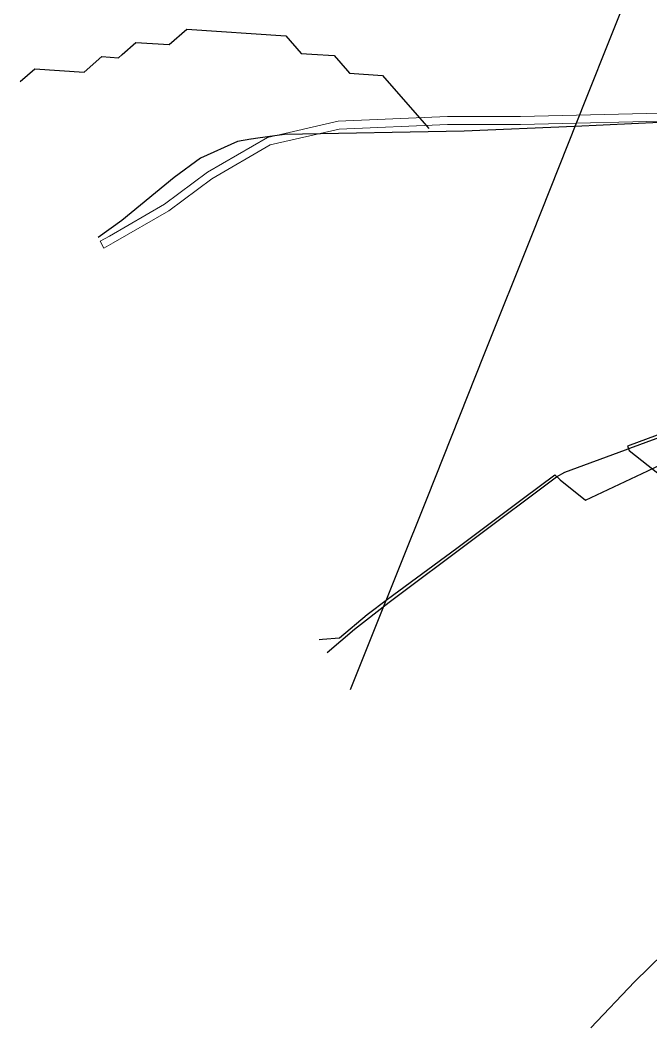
# Model space of a CAD drawing. Header units: metres. Extents: x 3 to 1027712, y 40 to 4430649.
# Drawn here: x 504150 to 505099, y 4403994 to 4405511 of the extents above; entities that cross this region are included whole.
import ezdxf

# ---------------------------------------------------------------- set-up
doc = ezdxf.new("R2010")
doc.units = ezdxf.units.M
doc.header["$MEASUREMENT"] = 0
for name, color, linetype, lineweight in [('Carreteras_5_km', 2, 'Continuous', 30), ('Cauces_artificiales_5_km', 141, 'Continuous', 30), ('Lineas_electricas_5_km', 1, 'Continuous', 30), ('Rios_5_km', 4, 'Continuous', 30), ('Tuberias_distribucion_agua_ABAQUA', 5, 'Continuous', 30)]:
    doc.layers.add(name, color=color, linetype=linetype, lineweight=lineweight)
doc.layers.add('Habitats_5_km', color=7, linetype='Continuous', lineweight=9, true_color=0xbefad2)

msp = doc.modelspace()

# ---------------------------------------------------------------- linework, layer by layer
at = {"layer": 'Carreteras_5_km'}
msp.add_line((505061.3, 4404864.6, 1.5), (505067.9, 4404866.8, 1.5), dxfattribs=at)
for points in [[(505067.9, 4404866.8, 1.5), (505379.1, 4404981.5, 1.4), (505437.7, 4405003.1, 1.3)], [(504612, 4404559.3, 2.6), (504653.1, 4404594.1, 2.5), (504705.3, 4404635.2, 2.4), (504957.2, 4404823.7, 1.9), (504969.8, 4404830.7, 1.9), (505061.3, 4404864.6, 1.5)]]:
    msp.add_polyline3d(points, dxfattribs=at)
at = {"layer": 'Cauces_artificiales_5_km'}
for points in [[(505112.7, 4405357.1, 3.1), (504985.2, 4405351.5, 3.3), (504984.6, 4405351.5, 3.4), (504818.3, 4405344.3, 3.5), (504547.8, 4405339.4, 4), (504508, 4405333.6, 3.7), (504497.8, 4405332, 4.4), (504497.6, 4405332, 4.4), (504497.5, 4405332, 4.4), (504477, 4405328.8, 3.7), (504421.7, 4405303.6, 3), (504381.9, 4405274.5, 2.9), (504303.1, 4405209.5, 3.7), (504267.6, 4405184.3, 3.7)], [(504962.8, 4404819, 1.7), (505001.2, 4404788.7, 2), (505094.9, 4404832.7, 2.6), (505148.1, 4404858.2, 2.8), (505186.5, 4404827.5, 2.8), (505204.6, 4404843.6, 2.9), (505247.6, 4404815.6, 3.2), (505316.6, 4404865.4, 3.3), (505410.6, 4404787.1, 4)], [(504600, 4404579, 2.7), (504605.1, 4404579.5, 2.7), (504630.8, 4404581.4, 2.6), (504672.6, 4404616.2, 2.4), (504703.1, 4404639.4, 2.4), (504807.6, 4404716.1, 2.4), (504907.5, 4404791.5, 1.8), (504955.1, 4404826.9, 1.6), (504962.8, 4404819, 1.7)]]:
    msp.add_polyline3d(points, dxfattribs=at)
at = {"layer": 'Habitats_5_km'}
msp.add_lwpolyline([(505156.8, 4405360.3), (504903.4, 4405354.3), (504793.5, 4405354.3), (504630.2, 4405347.3), (504526.6, 4405323.8), (504438.7, 4405272.3), (504373.7, 4405224.3), (504290.3, 4405176.3), (504275.8, 4405168.2), (504270.5, 4405178.5), (504284.4, 4405186.3), (504367.1, 4405234.3), (504432.1, 4405282.3), (504522.2, 4405334.8), (504628.6, 4405359.3), (504793.3, 4405366.3), (504903.3, 4405366.3), (505156, 4405372.3)], dxfattribs=at)
at = {"layer": 'Lineas_electricas_5_km'}
msp.add_polyline3d([(507740.5, 4406827.9, 5.1), (507573.2, 4406665.8, 5.9), (507323.2, 4406586.4, 12.2), (507139.6, 4406529.5, 15.8), (506925, 4406462.2, 17.7), (506734.2, 4406403.5, 12.8), (506490.8, 4406325.7, 9.3), (506295.2, 4406283.5, 13.6), (506085.3, 4406237.6, 11.3), (505888, 4406193.7, 9.9), (505630.3, 4406137.3, 10.1), (505413.5, 4406091, 9.6), (505267.4, 4406059.9, 8.6), (505159.8, 4405789.8, 1.2), (505076.5, 4405580.7, 1.3), (505001, 4405391.2, 1.5), (504920.5, 4405189.2, 1.8), (504848, 4405007.2, 1.8), (504762, 4404791.1, 1.8), (504679.9, 4404585.6, 2), (504646.9, 4404502.8, 2)], dxfattribs=at)
at = {"layer": 'Rios_5_km'}
msp.add_polyline3d([(504150.1, 4405419.3, 1.6), (504171.9, 4405438.3, 1.1), (504246.5, 4405433.3, 1.1), (504273, 4405456.5, 1.3), (504297.9, 4405454.8, 1.7), (504303.4, 4405459.7, 1.6), (504324.4, 4405478, 1.2), (504374.1, 4405474.7, 0.9), (504400.7, 4405497.9, 1), (504549.8, 4405487.8, 1.3), (504573, 4405461.3, 1.4), (504589, 4405460.2, 1.3), (504622.7, 4405458, 1.2), (504642.8, 4405435, 1.4), (504645.9, 4405431.4, 1.4), (504695.6, 4405428.1, 1.3), (504761.9, 4405352.2, 1.7), (504765.2, 4405348.5, 4.4)], dxfattribs=at)
at = {"layer": 'Tuberias_distribucion_agua_ABAQUA'}
for points in [[(505122.5, 4404891.4), (505064.1, 4404869.7), (505066.9, 4404863.3), (505135.8, 4404808.9)], [(505184.3, 4404170.1), (505074.9, 4404063.4), (505009.3, 4403994)]]:
    msp.add_lwpolyline(points, dxfattribs=at)

doc.saveas('drawing.dxf')
